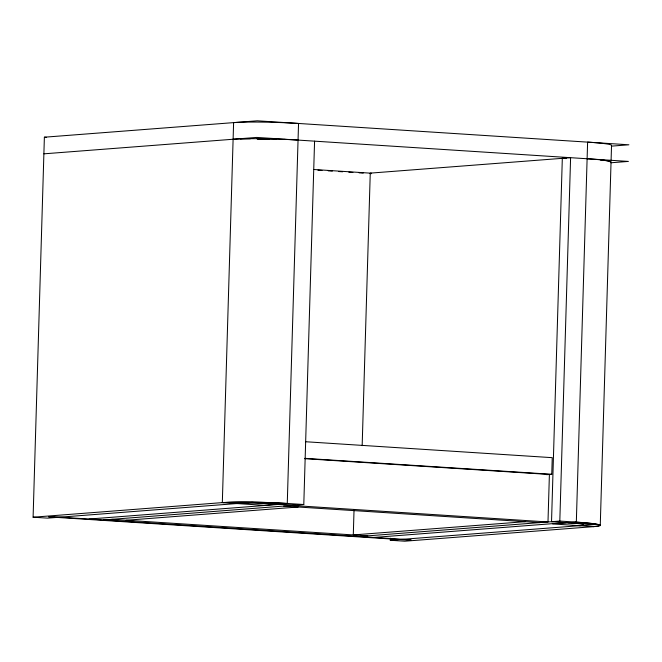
<?xml version="1.0" encoding="UTF-8"?>
<svg xmlns="http://www.w3.org/2000/svg" width="662" height="662" viewBox="0 0 662 662"><rect width="100%" height="100%" fill="white"/><g stroke="black" fill="none" stroke-linecap="round" stroke-linejoin="round"><path stroke-width="0.99" d="M295.509 505.164L252.148 502.367L47.556 518.139L33.1 517.204L44.379 137.208L257.253 120.798L628.9 144.796L611.415 146.145M103.446 519.976L303.792 504.527L314.574 141.155M354.029 510.154L353.293 534.929L525.256 521.673M362.164 445.658L370.257 173.13L570.594 157.688L559.812 521.06L359.474 536.501M559.812 521.06L576.329 522.119A47.606 2.905 1.7 0 1 593.971 526.613L404.747 541.202L390.29 540.266L390.357 538.206M546.63 474.679L551.76 474.29L552.249 457.665L305.48 441.728M600.26 525.38L611.043 162.008M611.1 160.055L611.539 145.383M43.882 153.832L256.765 137.423L628.404 161.42L610.927 162.769M257.799 139.392L268.913 139.376M33.1 517.204L222.324 502.615A47.606 2.905 1.7 0 1 287.267 503.459L303.792 504.527M88.998 519.041L281.06 504.229M126.177 520.266L298.132 507.009M373.922 537.436L565.985 522.624M390.29 540.266L594.89 524.494L551.529 521.697L562.319 158.326L566.2 158.574M44.379 137.208L46.439 137.34M313.788 169.489L371.432 173.212M317.917 170.192L322.038 170.457M328.211 170.854L332.332 171.119M338.505 171.516L342.626 171.781M348.8 172.186L352.912 172.451M359.094 172.848L363.206 173.113M369.388 173.51L371.448 173.643M304.992 458.352L551.76 474.29M304.685 458.667L549.394 474.472L547.987 521.97L291.959 505.437M283.684 506.074L539.704 522.608M593.971 526.613L552.679 523.948L576.329 522.119L587.608 142.123A47.606 2.905 1.7 0 1 611.357 145.607M111.729 519.331L367.749 535.864M587.111 158.748A47.606 2.905 1.7 0 1 610.662 162.339M600.36 159.923A46.654 2.847 1.7 0 1 604.365 160.419M605.217 160.543A46.654 2.847 1.7 0 1 608.469 161.156M609.288 161.404A46.654 2.847 1.7 0 1 610.074 161.867M575.857 522.161A46.654 2.847 1.7 0 1 593.144 526.563M568.046 522.765A30.948 1.887 1.7 0 1 579.515 525.678M233.107 139.243A47.606 2.905 1.7 0 1 298.057 140.087M240.463 138.954A46.654 2.847 1.7 0 1 250.418 138.755M256.972 138.755A46.654 2.847 1.7 0 1 276.683 139.136M283.94 139.401A46.654 2.847 1.7 0 1 285.727 139.483M223.152 502.673A46.654 2.847 1.7 0 1 286.795 503.492M236.773 503.55A30.948 1.887 1.7 0 1 278.992 504.096M233.603 122.619L222.324 502.615L263.617 505.28L287.267 503.459L298.545 123.463A47.606 2.905 1.7 0 0 233.603 122.619M51.826 516.641L48.756 516.881L408.015 540.076L411.085 539.836L51.826 516.641"/></g></svg>
